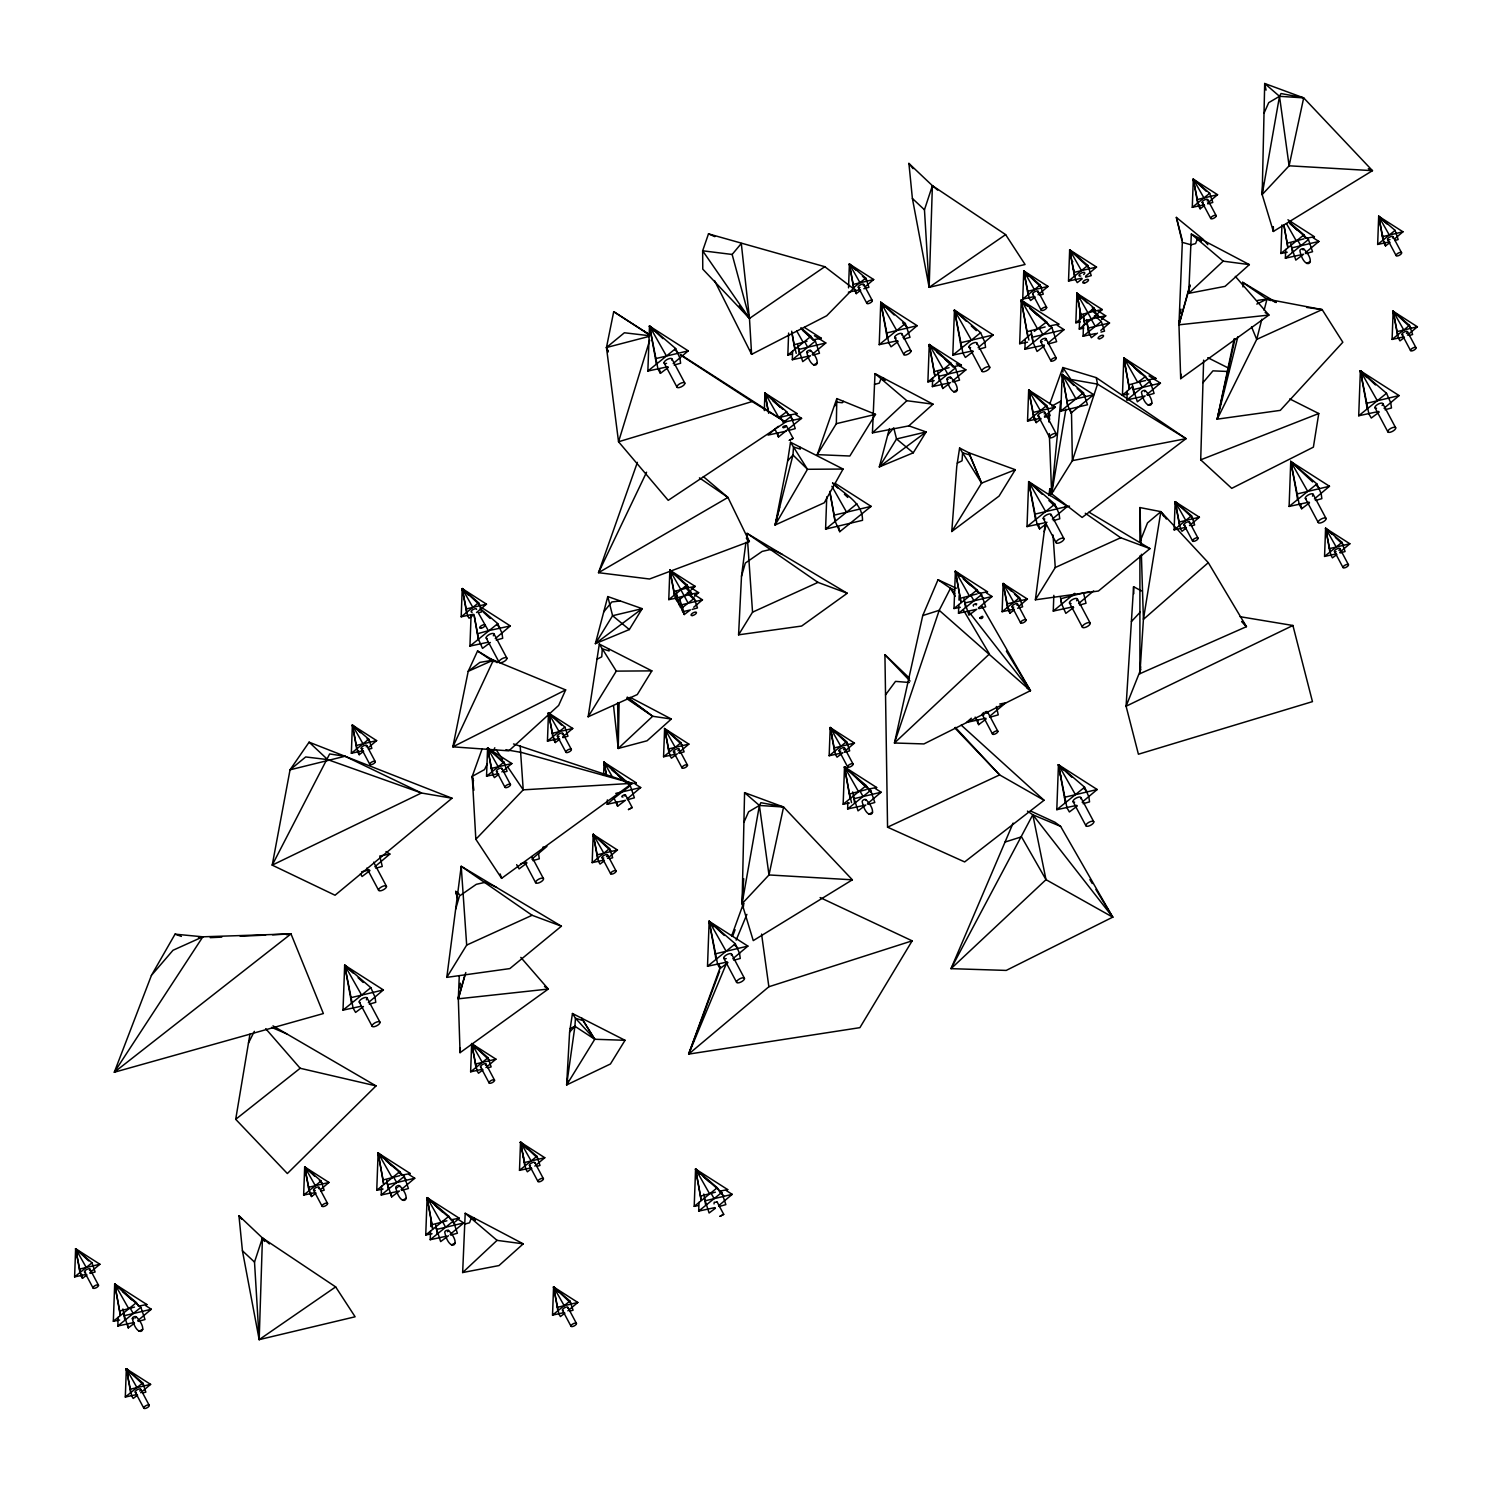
<?xml version="1.0" encoding="UTF-8"?>
<svg xmlns="http://www.w3.org/2000/svg" width="1492" height="1492" viewBox="0 0 1492 1492"><rect width="100%" height="100%" fill="white"/><g stroke="black" fill="none" stroke-linecap="round" stroke-linejoin="round"><path stroke-width="1.5" d="M1139.907 555.882L1139.907 673.694L1246.454 626.659L1208.296 562.67L1160.869 511.644L1139.907 507.56L1139.907 542.006L1147.497 522.909L1160.869 511.644L1166.39 519.067M630.09 697.323L671.325 719.032L647.062 740.778L618.247 748.443L619.105 702.713M817.262 454.631L836.341 423.672L836.825 398.606L875.506 414.347L849.843 456.011L817.262 454.631L836.825 398.606M743.911 822.334L748.611 811.797L759.391 805.456L783.58 807.023L768.995 874.946L742.065 903.723L744.583 792.644L783.58 807.023L852.361 879.814L753.255 940.613L742.065 903.723L743.706 878.657M1264.022 113.187L1268.722 102.65L1279.502 96.309L1303.691 97.875L1289.107 165.799L1262.176 194.575L1264.694 83.496L1303.691 97.875L1372.472 170.666L1273.366 231.446L1262.176 194.575L1262.922 183.18M1289.741 398.923L1318.76 413.526L1313.389 447.152L1231.739 488.35L1200.706 459.834L1203.634 360.15M259.179 1339.63L262.443 1237.968L238.944 1215.719L242.431 1250.781L259.179 1339.63L355.115 1316.783L335.663 1286.906L262.443 1237.968L254.517 1262.083L259.179 1339.63L335.663 1286.906M929.143 287.341L932.388 185.661L908.908 163.411L912.395 198.473L929.143 287.341L1025.079 264.494L1005.627 234.617L932.388 185.661L924.462 209.794L929.143 287.341L1005.627 234.617M86.517 1274.336L74.6 1276.891L75.626 1248.711L99.908 1264.246L89.949 1272.62M119.64 1320.047L113.336 1321.259L114.698 1283.959L146.85 1304.53L145.619 1305.593L151.326 1309.249L137.73 1320.681M134.094 1322.49L117.831 1325.996L118.148 1317.212M137.227 1394.461L125.309 1397.016L126.335 1368.835L150.617 1384.371L140.658 1392.745M315.558 1192.537L303.641 1195.092L304.685 1166.912L328.949 1182.447L320.575 1189.553M363.246 750.7L351.347 753.255L352.373 725.075L376.637 740.61L368.263 747.716M361.045 1006.279L343.011 1010.121L344.671 965.156L383.388 989.942L368.337 1002.643M383.052 1189.049L376.749 1190.28L378.11 1152.962L410.263 1173.533L409.032 1174.596L414.739 1178.251L401.143 1189.683M387.006 1182.541L391.65 1196.901L399.464 1191.026L381.225 1194.999L381.56 1186.215M432.046 1233.753L425.742 1234.966L427.104 1197.666L459.238 1218.218L455.172 1221.78M446.5 1236.197L430.218 1239.703L430.535 1230.919M430.703 1226.536L430.871 1222.134M473.095 614.238L461.196 616.793L462.222 588.613L486.485 604.148L476.526 612.522M487.977 642.25L469.943 646.092L471.099 614.629M482.531 1069.242L470.633 1071.797L471.659 1043.617L495.922 1059.152L485.963 1067.526M498.459 773.639L486.541 776.194L487.586 748.014L511.849 763.55L501.89 771.923M531.413 1167.807L519.496 1170.362L520.522 1142.182L544.785 1157.717L534.845 1166.091M559.351 738.54L547.452 741.095L548.478 712.934L572.742 728.45L562.782 736.824M564.442 1312.55L552.525 1315.105L553.569 1286.943L577.833 1302.46L567.874 1310.834M604.092 860.082L592.175 862.637L593.201 834.457L617.464 849.992L607.524 858.366M603.589 775.411L604.073 762.244L636.226 782.815L634.995 783.897L640.702 787.552L627.106 798.966M627.666 799.693L634.38 797.81L630.277 785.65L614.107 798.257L617.613 806.184L625.428 800.327L607.188 804.281L607.356 799.898M667.856 366.734L647.864 371.042L649.505 326.077L688.241 350.862L673.19 363.544M675.988 596.688L676.995 601.108L675.41 598.329L668.77 599.616L669.852 570.168L695.216 586.393L691.113 589.974M675.484 754.206L663.567 756.761L664.611 728.581L688.875 744.116L678.916 752.49M698.405 1205.555L694.209 1206.357L695.57 1169.057L727.704 1189.609L726.473 1190.691L732.199 1194.346L718.585 1205.778M727.499 961.948L707.506 966.275L709.148 921.31L747.884 946.096L732.833 958.778M714.948 1207.588L698.685 1211.094L699.002 1202.31M764.314 410.598L764.948 393.049L797.101 413.601L795.87 414.683L801.577 418.338L778.488 436.988L774.982 429.043L778.32 426.358M792.028 354.182L787.832 355.003L788.634 333.052M798.089 347.263L802.733 361.624L810.548 355.749L792.308 359.721L792.625 350.937M832.648 482.886C843.782 494.038 862.712 502.058 862.525 520.316L825.58 529.119L826.755 496.855M844.621 752.266L849.694 750.849L846.598 741.655L830.205 727.555L835.52 754.504L837.049 757.171L842.943 752.733L829.16 755.735L830.205 727.555L854.468 743.091L844.509 751.464M848.538 287.863L849.396 264.028L873.678 279.545L865.304 286.65M849.452 803.032L843.148 804.244L844.509 766.925L876.643 787.496L875.412 788.578L881.138 792.233L867.523 803.647M853.405 796.504L858.049 810.865L865.864 805.009L847.624 808.962L847.866 802.379M897.643 340.698L879.217 344.652L880.765 302.391L917.17 325.685L903.033 337.621M934.197 380.647L927.893 381.877L929.255 344.559L961.389 365.13L960.177 366.193M950.609 382.623L932.369 386.596L932.687 377.812M972.803 350.844L952.81 355.152L954.451 310.187L993.187 334.973L978.137 347.673M960.326 607.319L954.022 608.531L955.384 571.231L987.518 591.802L986.305 592.865L992.012 596.52L978.416 607.953M964.28 600.81L968.923 615.17L976.738 609.295L958.498 613.268L958.815 604.484M958.983 600.101L959.151 595.7M1014.038 609.146L1002.12 611.701L1003.146 583.521L1027.41 599.057L1019.036 606.144M1027.522 342.19L1019.67 343.701L1021.255 300.116L1058.798 324.137L1057.362 325.405L1064.038 329.657L1047.813 343.272M1034.646 296.516L1022.729 299.071L1023.773 270.91L1048.037 286.427L1038.078 294.801M1044.288 345.044L1024.892 349.221L1025.228 340.045M1040.651 418.226L1027.54 421.042L1028.678 390.046L1055.366 407.13L1044.419 416.343M1047.011 522.293L1027.018 526.601L1028.659 481.636L1067.395 506.422L1052.345 519.104M1073.27 606.759L1053.259 611.067L1053.837 595.345M1060.812 411.102L1062.155 374.473L1093.711 394.671L1071.051 412.967L1067.619 405.19L1062.155 374.473L1083.472 392.806L1087.5 404.742L1060.812 411.102L1083.472 392.806M1081.719 278.202L1068.514 281.037L1069.671 249.854L1096.527 267.049L1085.505 276.318M1076.795 805.363L1056.802 809.671L1058.443 764.725L1097.179 789.51L1082.129 802.192M1080.264 321.918L1075.844 322.776L1076.926 293.346L1102.29 309.571L1098.187 313.134M1083.696 328.184L1079.276 329.042L1079.854 313.189M1095.538 333.555L1083.099 336.222L1083.509 324.902M1128.754 393.944L1122.45 395.156L1123.812 357.856L1155.946 378.427L1154.715 379.49M1132.708 387.435L1137.352 401.796L1145.166 395.921L1126.926 399.893L1127.243 391.109M1186.028 527.291L1174.129 529.846L1175.155 501.685L1199.419 517.22L1189.46 525.576M1204.175 204.796L1192.276 207.351L1193.302 179.171L1217.565 194.706L1207.606 203.08M1287.204 252.241L1280.901 253.472L1281.945 224.938M1291.158 245.732L1295.802 260.093L1303.616 254.218L1285.377 258.191L1285.694 249.406M1309.099 502.133L1289.107 506.441L1290.748 461.476L1329.484 486.261L1314.433 498.943M1336.478 553.868L1324.56 556.423L1325.586 528.243L1349.868 543.778L1339.909 552.152M1378.72 411.456L1358.708 415.764L1360.368 370.799L1399.086 395.585L1384.054 408.267M1389.574 241.89L1377.657 244.446L1378.683 216.284L1402.965 231.801L1394.572 238.906M1404.009 336.856L1392.092 339.411L1393.136 311.25L1417.4 326.785L1407.441 335.14M520.801 957.398L548.291 989.047L460.058 1052.681L458.324 998.819L459.275 975.917M1235.32 276.356L1268.909 315.054L1180.694 378.688L1178.96 324.827L1182.335 242.375L1176.367 217.403L1203.242 239.41L1207.83 244.688M462.651 1272.545L465.206 1213.276L523.244 1243.843L498.981 1265.57L462.651 1272.545L497.06 1240.374L523.244 1243.843M872.428 432.885L875.002 373.615L933.041 404.183L908.759 425.91L872.428 432.885L906.856 400.714L933.041 404.183M1188.751 293.327L1191.325 234.058L1249.363 264.625L1225.081 286.352L1188.751 293.327L1223.179 261.156L1249.363 264.625M738.577 634.827L752.546 612.168L747.063 533.371L847.251 593.275L801.652 626.043L738.577 634.827L741.505 576.248L745.907 542.398M625.036 1040.297L594.767 1039.271L566.643 1084.926L569.608 1032.091L572.462 1013.497L625.036 1040.297L610.433 1063.983L566.643 1084.926L574.924 1026.272L575.446 1018.234L572.462 1013.497M460.058 1052.681L460.319 1048.037M1180.694 378.688L1180.955 374.044M1141.361 590.888L1133.584 586.692L1126.087 706.22L1138.415 754.225L1312.456 701.632L1292.911 625.484L1240.113 616.7M951.765 531.506L956.745 466.623L959.598 448.029L968.812 452.729L1015.306 469.719L999.062 496.09L951.765 531.506L981.568 483.128L1015.306 469.719M1049.846 403.791L1062.863 367.536L1096.247 377.644L1186.047 438.667L1082.129 517.444L1051.655 493.833L1060.644 401.236L1051.823 406.104M1140.671 666.812L1139.907 673.694L1143.413 619.385L1141.38 554.241M743.24 907.882L743.799 903.369M446.798 977.372L461.215 866.293L561.402 926.196L509.854 968.588L446.798 977.372L466.679 945.089L532.103 915.286L561.402 926.196M1088.992 512.166L1149.978 548.627L1098.429 591.018L1035.373 599.803L1045.109 524.83M1048.913 495.493L1049.79 488.723L1053.538 491.316M465.802 972.542L458.324 998.819L458.902 994.362L458.324 998.819L548.291 989.047L544.487 986.492M459.778 987.667L460.375 983.191M1190.168 285.401L1178.96 324.827L1179.538 320.351L1178.96 324.827L1268.909 315.054L1265.123 312.499M1180.414 313.656L1180.993 309.198M588.165 716.794L599.318 644.078L651.873 670.878L637.289 694.563L588.165 716.794L616.289 671.12L651.873 670.878M787.664 460.86L790.518 442.247L843.073 469.048L824.274 502.767L775.15 524.997L787.664 460.86L792.979 455.023L793.502 446.985L800.365 449.129L799.731 446.947M272.98 1025.862L376.04 1085.896L287.359 1173.533L235.699 1119.317L249.947 1034.217M1096.247 377.644L1097.534 384.134L1072.375 460.636L1051.655 493.833L1065.885 409.181M742.065 903.723L759.391 805.456L760.901 802.696L782.815 806.743M1262.176 194.575L1279.502 96.309L1281.013 93.548L1302.926 97.595M649.486 334.656L613.716 311.66L606.461 347.524L618.546 441.763L668.23 500.342L785.575 422.087L680.594 354.648M1257.756 300.358L1266.95 299.109L1322.136 309.59L1342.837 342.228L1280.267 410.375L1217.211 419.159L1234.257 338.628M1261.84 319.251L1256.712 339.393L1217.211 419.159L1235.003 338.796M956.353 588.24L938.02 579.754L922.746 615.562L894.454 742.997L923.921 743.93L1030.431 690.665L981.792 605.957M843.073 469.048L807.489 469.29L775.15 524.997L779.607 507.131M1217.211 419.159L1237.875 336.763M775.15 524.997L792.979 455.023L807.489 469.29L790.518 442.247M1264.116 310.299L1267.23 298.214L1276.126 302.54M607.785 596.558L595.383 643.649L629.326 629.549L642.194 608.661L607.785 596.558L612.597 615.711L629.326 629.549M889.4 428.614L879.31 466.921L913.253 452.822L926.122 431.934L908.609 425.761M566.643 1084.926L567.837 1080.432M458.324 998.819L465.019 974.481M1178.96 324.827L1189.907 284.991M455.657 909.169L459.48 895.983L476.302 884.327L485.795 882.182L496.463 887.386M741.505 576.248L745.329 563.062L762.17 551.406L771.644 549.261L782.33 554.465M1044.232 531.6L1046.153 525.016M649.691 340.307L618.546 441.763L752.136 401.553L785.575 422.087M708.495 233.852L702.657 250.787L702.769 269.12L749.469 318.449L751.614 354.35L826.699 315.763L853.312 288.571L824.796 266.695L708.495 233.852L714.836 236.65M345.025 756.258L290.045 769.816L305.692 756.948L327.68 759.596L421.434 792.998L272.215 865.136L329.639 753.964L345.025 756.258L421.434 792.998L452.02 798.22L335.047 895.237L272.215 865.136L290.045 769.816L309.105 742.177L452.02 798.22M637.401 462.352L598.516 572.686L649.524 579.008L749.376 541.54L727.947 497.433L703.329 476.582M716.906 1202.198L714.258 1202.235L714.034 1203.913M513.509 743.948L632.198 783.337L501.61 878.34L475.836 839.287L472.237 776.381L482.196 748.667M820.115 897.569L912.153 940.837L859.896 1027.652L688.651 1054.117L720.468 966.648M731.602 936.043L743.538 903.238M912.153 940.837L768.865 986.753L688.651 1054.117L719.61 971.18M732.647 936.249L735.09 929.702M151.419 975.414L114.306 1072.244L323.372 1013.553L290.996 933.899L202.837 936.808L175.049 934.16L151.419 975.414L172.997 950.273L202.837 936.808L114.306 1072.244L290.996 933.899L272.532 934.775M1140.765 669.404L1126.087 706.22L1292.911 625.484M688.651 1054.117L726.287 963.813M736.134 940.165L746.895 914.354M1013.124 823.08L951.038 968.662L1006.223 970.415L1112.734 917.151L1060.626 826.382L1054.975 822.26L1030.506 810.958M493.964 661.702L490.98 659.11L565.654 689.919L558.642 705.436L508.847 750.849L452.859 746.839L468.208 671.325L477.571 650.978L497.153 662.653M493.442 660.061L468.208 671.325L479.865 662.411L493.442 660.061L452.859 746.839L565.654 689.919M487.362 763.606L484.564 769.555L472.237 776.381L473.841 790.275M492.957 751.726L494.822 747.753M646.577 472.218L598.516 572.686L727.947 497.433L699.431 477.869M248.474 1043.02L254.349 1031.345M938.02 579.754L950.497 588.277L939.214 610.321L894.454 742.997L989.42 653.981L963.478 610.172M1060.626 826.382L1032.8 814.763L951.038 968.662L1046.004 879.665L1032.8 814.763L1027.447 811.107M603.738 611.925L611.832 601.947L620.299 600.959M887.665 435.198L893.727 427.812L896.543 438.965L913.253 452.822M1035.373 599.803L1055.273 567.519L1120.697 537.735L1149.978 548.627M865.621 800.402C866.647 798.183 861.891 800.01 862.152 801.558C866.498 822.372 880.746 814.893 865.919 799.581M885.539 694.862L895.517 681.378L909.337 682.497M739.174 305.897L749.469 318.449L732.143 254.461L741.3 243.494L749.469 318.449L824.796 266.695M1202.981 382.661L1212.94 370.855L1228.979 371.527M569.608 1032.091L574.924 1026.272L594.767 1039.271L581.675 1018.197L594.767 1039.271L575.446 1018.234L582.309 1020.379M1131.402 621.586L1140.317 612.037M475.836 839.287L523.226 789.846L632.198 783.337L521.473 752.453L505.919 749.711M843.614 401.367L842.253 402.747L836.77 402.131L834.625 406.197M809.97 351.478C812.077 349.091 806.911 350.378 806.799 352.093C810.939 373.019 825.542 365.894 810.604 350.34M950.05 378.353C952.138 375.965 946.991 377.252 946.879 378.968C951.019 399.893 965.604 392.769 950.665 377.215M624.868 796.038C627.442 792.513 618.695 797.101 622.985 797.026M1144.606 391.65C1146.695 389.263 1141.548 390.55 1141.436 392.265C1145.576 413.191 1160.161 406.066 1145.222 390.512M1303.057 249.947C1305.146 247.56 1299.998 248.847 1299.868 250.563C1304.027 271.488 1318.611 264.364 1303.672 248.81M976.178 605.025C978.659 602.208 971.441 604.577 973.474 606.106M398.905 1186.755C400.994 1184.368 395.846 1185.655 395.734 1187.371C399.875 1208.296 414.459 1201.172 399.52 1185.618M613.566 705.996L618.247 748.443L652.675 716.272L671.325 719.032M1208.296 562.67L1143.413 619.385L1160.869 511.644L1163.853 516.53M647.864 371.042L675.671 348.569L679.904 358.136L680.613 363.246L674.142 365.055M461.196 616.793L478.615 602.712L481.711 611.907L478.335 612.858L488.35 630.706L510.32 625.931L481.282 607.337M787.832 355.003L810.902 336.353L812.935 339.878L821.327 338.255L804.319 327.363M792.308 359.721L815.378 341.071L819.481 353.25L812.767 355.133M820.096 339.318L821.327 338.255M469.943 646.092L497.768 623.637L501.983 633.186L502.692 638.296L496.239 640.105M351.347 753.255L368.766 739.174L371.862 748.369L368.487 749.32M814.445 335.7L825.803 342.974L812.207 354.406M510.32 625.931L495.269 638.613M774.982 429.043L768.063 435.086L786.303 431.113M879.217 344.652L905.364 323.54L910.008 337.323L903.928 339.038M668.77 599.616L686.991 584.901L688.577 587.68L695.216 586.393M952.81 355.152L980.617 332.697L984.851 342.246L985.559 347.356L979.088 349.165M927.893 381.877L950.963 363.227L952.996 366.752L961.389 365.13M1022.729 299.071L1040.166 284.991L1043.262 294.185L1039.887 295.136M386.018 851.578L389.878 854.058L374.846 866.74M932.369 386.596L955.458 367.946L959.543 380.124L952.847 382.008M486.541 776.194L503.979 762.114L507.075 771.308L503.699 772.259M694.545 596.222L698.648 592.66L690.833 587.662M956.391 363.787L965.883 369.848L952.269 381.281M694.657 594.842L702.471 599.84L693.705 607.244M1068.514 281.037L1087.817 265.445L1091.249 275.628L1085.635 277.195M547.452 741.095L564.871 727.033L567.967 736.209L562.894 737.626M1019.67 343.701L1030.991 334.04M1024.892 349.221L1051.86 327.438L1056.634 341.668L1048.279 343.999M1192.276 207.351L1209.695 193.27L1212.791 202.464L1207.718 203.882M825.58 529.119L856.949 503.774M1075.844 322.776L1094.065 308.079L1095.65 310.858L1102.29 309.571M835.035 483.277L871.123 506.366L839.754 531.693L834.979 520.932L830.223 494.076M1079.276 329.042L1097.497 314.327L1099.082 317.106L1105.721 315.819L1097.907 310.84M1101.618 319.4L1105.721 315.819M1083.099 336.222L1101.301 321.507L1104.546 331.112L1101.003 332.101M1099.772 316.77L1109.526 322.999L1100.779 330.422M343.011 1010.121L370.837 987.667L375.051 997.216L375.76 1002.326L369.307 1004.135M1027.54 421.042L1046.713 405.544L1050.126 415.653L1044.549 417.219M531.861 859.131L546.911 846.43L542.864 847.214M607.188 804.281L614.107 798.257M663.567 756.761L681.005 742.68L684.101 751.875L679.028 753.292M74.6 1276.891L92.019 1262.81L95.115 1272.005L90.061 1273.422M1280.901 253.472L1303.971 234.822L1306.004 238.347L1314.396 236.724L1287.932 219.79M1122.45 395.156L1132.708 386.428M1285.377 258.191L1308.465 239.559L1312.55 251.719L1305.854 253.603M592.175 862.637L609.594 848.556L612.69 857.751L609.314 858.702M1126.926 399.893L1150.015 381.243L1154.099 393.422L1147.404 395.287M1314.396 236.724L1313.165 237.806L1318.891 241.443L1305.276 252.875M1149.064 375.872L1160.44 383.146L1146.826 394.578M113.336 1321.259L136.425 1302.628L138.439 1306.153L146.85 1304.53M1027.018 526.601L1054.825 504.128L1059.059 513.696L1059.768 518.806L1053.296 520.615M117.831 1325.996L140.901 1307.346L145.004 1319.525L138.29 1321.39M954.022 608.531L977.111 589.899L979.125 593.424L987.518 591.802M1377.657 244.446L1395.095 230.383L1398.172 239.559L1394.796 240.51M958.498 613.268L981.587 594.618L985.671 606.796L978.976 608.661M303.641 1195.092L321.078 1181.011L324.174 1190.206L320.799 1191.157M829.16 755.735L846.598 741.655M470.633 1071.797L488.052 1057.716L491.148 1066.911L487.772 1067.843M1002.12 611.701L1019.54 597.621L1022.635 606.815L1017.581 608.232M125.309 1397.016L142.747 1382.935L145.843 1392.129L142.449 1393.062M376.749 1190.28L399.837 1171.63L401.852 1175.155L410.263 1173.533M381.225 1194.999L404.313 1176.349L408.416 1188.527L401.702 1190.411M1053.259 611.067L1074.799 593.312M843.148 804.244L866.218 785.594L868.251 789.119L876.643 787.496M1093.636 590.888L1078.585 603.589M847.624 808.962L870.713 790.331L874.797 802.491L868.102 804.375M1392.092 339.411L1409.53 325.349L1412.626 334.525L1409.25 335.476M1174.129 529.846L1191.548 515.784L1194.644 524.96L1191.269 525.911M971.348 718.212L966.499 722.426L985.895 718.249M707.506 966.275L735.314 943.802L739.547 953.351L740.256 958.461L733.784 960.27M1358.708 415.764L1386.534 393.291L1390.749 402.84L1391.476 407.969L1385.005 409.778M425.742 1234.966L448.831 1216.334L450.845 1219.859L459.238 1218.218M430.218 1239.703L453.307 1221.053L457.391 1233.231L450.696 1235.096M519.496 1170.362L536.915 1156.281L540.011 1165.476L536.635 1166.427M458.025 1219.3L463.732 1222.955L450.136 1234.388M1289.107 506.441L1316.914 483.967L1321.147 493.535L1321.856 498.645L1315.384 500.454M1324.56 556.423L1341.979 542.342L1345.075 551.536L1340.021 552.954M1056.802 809.671L1084.609 787.216L1088.843 796.765L1089.552 801.875L1083.08 803.684M552.525 1315.105L569.963 1301.024L573.059 1310.218L569.683 1311.17M694.209 1206.357L717.279 1187.725L719.312 1191.25L727.704 1189.609M698.685 1211.094L721.774 1192.444L725.858 1204.622L719.163 1206.487M863.831 288.721L868.904 287.303L865.808 278.127L853.592 287.639L856.24 293.626L860.66 290.306M692.176 609.426L697.473 607.934L694.228 598.329L681.49 608.288L684.25 614.536L690.404 609.911L682.646 611.757L681.378 605.267M1034.254 331.41L1046.619 321.918L1048.988 326.039L1058.798 324.137M989.438 716.496L1005.645 702.881L999.752 704.019M235.699 1119.317L300.172 1068.272L376.04 1085.896M961.221 725.131L1044.064 800.272L964.653 861.928L887.553 827.183L884.924 654.69L909.449 678.17M135.082 1318.051C138.178 1315.664 132.601 1316.224 132.322 1318.369C136.462 1339.294 151.046 1332.169 136.108 1316.615M447.488 1231.758C450.584 1229.371 445.008 1229.93 444.728 1232.075C448.868 1253 463.452 1245.876 448.514 1230.303M675.671 348.569L649.505 326.077L657.991 369.084L660.415 373.336L668.267 367.442M473.486 614.909L469.066 618.229L467.537 615.562L462.222 588.613L478.615 602.712M786.676 411.717L764.948 393.049L778.861 417.574L786.676 411.717L788.69 415.242L797.101 413.601M490.346 642.492L482.513 648.386L478.279 638.837L473.952 614.443M780.13 416.641L783.337 422.311L791.152 416.436L795.255 428.614L788.541 430.479M898.109 341.5L891.041 346.815L888.747 342.824L880.765 302.391L905.364 323.54M368.766 739.174L352.373 725.075L357.688 752.024L359.218 754.691L363.638 751.371M1035.038 297.188L1030.599 300.507L1029.088 297.84L1023.773 270.91L1040.166 284.991M973.213 351.553L965.38 357.446L962.937 353.194L954.451 310.187L980.617 332.697M1082.129 278.948L1077.243 282.622L1075.546 279.675L1069.671 249.854L1087.817 265.445M938.151 374.138L942.795 388.498L949.043 383.798M698.648 592.66L692.008 593.947L690.423 591.149L684.25 595.793L677.666 601.108L680.427 607.356M1209.695 193.27L1193.302 179.171L1198.617 206.12L1200.146 208.787L1204.566 205.448M1044.363 345.957L1037.071 351.441L1032.986 342.172L1031.83 335.737M369.923 870.619L362.071 876.513L360.449 873.678M498.832 774.311L494.412 777.63L492.882 774.963L487.586 748.014L503.979 762.114M1097.478 333.089L1091.323 337.714L1088.563 331.466L1086.959 322.477M564.871 727.033L548.478 712.934L553.793 739.883L555.322 742.531L559.742 739.211M1046.713 405.544L1028.678 390.046L1034.515 419.681L1036.213 422.609L1041.062 418.954M1145.52 376.525L1137.725 382.381L1128.773 384.899L1129.369 389.132L1123.812 357.856L1145.52 376.525L1147.553 380.05L1155.946 378.427M526.937 863.01L519.104 868.904L516.661 864.651M677.349 753.758L671.437 758.197L669.927 755.53L664.611 728.581L681.005 742.68M363.433 1006.522L355.581 1012.415L353.138 1008.163L344.671 965.156L370.837 987.667M1395.095 230.383L1378.683 216.284L1383.998 243.215L1385.527 245.882L1389.947 242.562M1054.825 504.128L1028.659 481.636L1037.145 524.643L1039.588 528.895L1045.855 524.177M604.465 860.753L600.045 864.073L598.516 861.406L593.201 834.457L609.594 848.556M92.019 1262.81L75.626 1248.711L80.941 1275.66L82.47 1278.308L86.89 1274.989M1019.54 597.621L1003.146 583.521L1008.461 610.47L1009.991 613.137L1014.411 609.799M1404.401 337.528L1399.981 340.847L1398.452 338.199L1393.136 311.25L1409.53 325.349M1073.662 607.468L1065.829 613.361L1061.595 603.812L1060.42 597.154M1186.42 527.963L1182 531.283L1180.47 528.634L1175.155 501.685L1191.548 515.784M123.594 1313.538L128.256 1327.899L134.504 1323.199M321.078 1181.011L304.685 1166.912L310 1193.861L311.53 1196.528L315.95 1193.208M482.923 1069.895L478.503 1073.233L476.974 1070.566L471.659 1043.617L488.052 1057.716M1379.13 412.165L1371.279 418.04L1368.835 413.806L1360.368 370.799L1386.534 393.291M975.171 717.111L978.677 724.646L985.988 719.163M1316.914 483.967L1290.748 461.476L1299.234 504.483L1301.658 508.735L1309.51 502.841M137.6 1395.132L133.18 1398.452L131.65 1395.785L126.335 1368.835L142.747 1382.935M735.314 943.802L709.148 921.31L717.633 964.298L720.058 968.55L727.909 962.657M1336.851 554.539L1332.431 557.859L1330.901 555.192L1325.586 528.243L1341.979 542.342M531.786 1168.478L527.366 1171.798L525.837 1169.131L520.522 1142.182L536.915 1156.281M448.458 1235.73L440.644 1241.605L436 1227.226M1077.205 806.072L1069.372 811.965L1066.929 807.713L1058.443 764.725L1084.609 787.216M564.834 1313.221L560.395 1316.541L558.866 1313.874L553.569 1286.943L569.963 1301.024M715.358 1208.296L709.11 1212.996L704.466 1198.617M784.848 427.421C790.014 423.635 779.383 427.16 783.86 427.812M1256.786 304.088L1266.95 299.109L1270.606 300.545M957.286 463.117L962.06 460.804L962.582 452.766L959.598 448.029M597.005 659.184L601.761 656.853L602.283 648.815L609.146 650.96L608.512 648.778M570.149 1028.585L574.924 1026.272M887.553 827.183L999.64 774.908L1044.064 800.272M752.546 612.168L817.97 582.384L847.251 593.275M1200.706 459.834L1318.76 413.526M397.525 1187.576L395.772 1187.595M922.746 615.562L939.214 610.321L1030.431 690.665L1006.373 651.127M1005.048 842.048L1021.516 836.825L1046.004 879.665L1112.734 917.151L1095.893 889.474M865.808 278.127L849.396 264.028L853.592 287.639L853.144 284.431L873.678 279.545M1197.498 202.781L1197.05 199.592L1217.565 194.706M656.2 363.768L655.492 358.658L688.241 350.862M796.224 353.362L794.154 344.727L807.023 341.276M799.227 353.697L798.63 349.445L825.803 342.974M1074.315 276.001L1073.811 272.458L1096.527 267.049M1027.951 294.521L1027.522 291.313L1048.037 286.427M887.069 337.826L886.397 333.033L917.17 325.685M1287.223 243.196L1283.922 225.161L1287.82 247.448L1287.223 243.196L1304.027 238.813M1292.296 252.167L1291.699 247.914L1318.891 241.443M961.146 347.897L960.438 342.787L993.187 334.973M1094.065 308.079L1076.926 293.346L1081.308 318.02L1080.842 314.681L1095.65 310.858L1092.237 307.669M1028.902 340.083L1027.056 331.709L1045.146 326.953M1382.879 239.895L1382.431 236.687L1402.965 231.801M1083.546 317.554L1084.74 324.286L1084.274 320.929L1099.082 317.106L1093.972 312.332M1032.986 342.172L1032.277 337.229L1064.038 329.657M1088.563 331.466L1088.078 328.109L1109.526 322.999M950.963 363.227L929.255 344.559L934.813 375.835L934.216 371.601L949.061 367.685M939.289 380.572L938.692 376.32L965.883 369.848M1067.619 405.19L1067.022 401.012L1093.711 394.671M1033.285 416.026L1032.8 412.501L1055.366 407.13M1133.845 393.851L1133.249 389.617L1160.44 383.146M1397.333 334.861L1396.885 331.672L1417.4 326.785M466.418 612.242L465.97 609.034L486.485 604.148M834.979 520.932L834.177 515.15L871.123 506.366M478.279 638.837L477.571 633.727L488.35 630.706M674.235 594.86L673.769 591.503L688.577 587.68L669.852 570.168L675.41 598.329M1367.064 408.491L1366.336 403.381L1399.086 395.585M676.473 594.375L677.666 601.108L677.2 597.77L692.008 593.947L686.898 589.154M679.886 599.318L681.49 608.288L681.023 604.931L702.471 599.84M1035.355 519.328L1034.646 514.218L1067.395 506.422M356.569 748.704L356.122 745.496L376.637 740.61M1179.351 525.296L1178.904 522.107L1199.419 517.22M1297.443 499.167L1296.734 494.057L1329.484 486.261M977.111 589.899L955.384 571.231L960.941 602.507L960.344 598.273L977.167 593.891M965.417 607.225L964.839 602.992L992.012 596.52M1007.342 607.151L1006.895 603.943L1027.41 599.057M552.674 736.544L552.226 733.355L572.742 728.45M491.763 771.644L491.316 768.436L511.849 763.55M1079.555 605.081L1086.008 603.272L1083.509 592.865L1060.887 598.702L1061.595 603.812M1329.782 551.872L1329.335 548.664L1349.868 543.778M668.808 752.21L668.36 749.003L688.875 744.116M615.767 793.39L640.702 787.552M375.798 868.232L382.269 866.423L379.77 856.016L389.878 854.058M834.401 751.185L833.953 747.977L854.468 743.091M989.886 717.223L998.241 714.873L996.395 706.499M532.831 860.623L539.283 858.814L538.575 853.704M597.397 858.087L596.949 854.879L617.464 849.992M851.54 802.621L849.47 793.968L866.274 789.604M854.543 802.938L853.946 798.705L881.138 792.233M1065.139 802.416L1064.43 797.306L1097.179 789.51M351.347 1002.866L350.639 997.738L383.388 989.942M715.843 959.002L715.134 953.892L747.884 946.096M475.855 1067.228L475.407 1064.038L495.922 1059.152M308.881 1190.541L308.434 1187.334L328.949 1182.447M399.837 1171.63L378.11 1152.962L383.668 1184.238L383.071 1180.004L399.893 1175.621M79.822 1272.322L79.374 1269.132L99.908 1264.246M388.144 1188.975L387.566 1184.723L414.739 1178.251M524.718 1165.812L524.27 1162.604L544.785 1157.717M136.425 1302.628L114.698 1283.959L120.255 1315.235L119.677 1311.002L134.504 1307.085M448.831 1216.334L427.104 1197.666L432.661 1228.942L432.065 1224.69L446.91 1220.792M124.75 1319.954L124.153 1315.72L151.326 1309.249M437.137 1233.66L436.559 1229.427L463.732 1222.955M717.279 1187.725L695.57 1169.057L701.128 1200.333L700.531 1196.08L715.377 1192.183M705.604 1205.051L705.007 1200.818L732.199 1194.346M130.531 1392.465L130.084 1389.257L150.617 1384.371M557.747 1310.554L557.299 1307.346L577.833 1302.46M1190.858 244.875L1195.614 243.569L1197.311 239.149L1201.489 240.753L1199.866 238.552L1201.321 240.809M874.536 384.432L879.292 383.127L880.989 378.707L885.166 380.311L883.562 378.11M464.739 1224.093L469.514 1222.787L471.192 1218.367L475.389 1219.971L473.766 1217.77L475.202 1220.027M648.815 336.483L606.461 347.524L608.195 351.832M860.287 289.635L848.37 292.19M778.861 417.574L788.69 415.242M783.337 422.311L801.577 418.338M836.341 423.672L875.506 414.347M1145.576 380.516L1137.725 382.381L1123.812 357.856L1128.773 384.899M361.605 871.794L369.512 869.911M520.615 863.719L526.545 862.301M808.105 352.466L806.836 352.317M948.166 379.341L947.066 379.36M1083.509 592.865L1089.589 591.69M629.922 784.046L636.226 782.815M133.609 1318.742L132.359 1318.592M198.473 937.61L202.837 936.808M286.408 934.719L290.996 933.899M1064.896 506.758L1069.484 506.142M210.241 937.666L221.767 937.125M240.231 936.267L265.613 935.092M852.361 879.814L768.995 874.946L759.391 805.456L744.583 792.644M648.815 335.644L624.383 332.772L606.461 347.524L608.195 351.534M732.143 254.461L702.657 250.787L749.469 318.449M1306.656 307.427L1322.136 309.59L1256.712 339.393L1251.527 326.823M1182.335 242.375L1191.287 244.875M1151.955 403.157L1148.187 405.153M969.446 454.911L962.582 452.766L981.568 483.128L968.812 452.729L981.568 483.128M175.049 934.16L181.39 936.417M955.216 596.24L950.497 588.277L954.768 590.067M271.637 1027.373L286.762 1033.9M1368.313 168.689L1372.472 170.666L1289.107 165.799L1279.502 96.309L1264.694 83.496L1266.055 90.117M1207.774 357.67L1227.841 367.759M1242.985 286.949L1242.649 282.324L1275.958 302.242M613.716 311.66L649.169 334.693L643.667 330.907M680.203 354.835L752.136 401.553M477.571 650.978L491.875 660.583M626.696 698.61L652.675 716.272L627.274 697.081M1242.649 282.324L1266.95 299.109M1085.281 513.248L1120.697 537.735M747.063 533.371L817.97 582.384M532.103 915.286L461.215 866.293L466.679 945.089M627.106 697.808L652.675 716.272M1026.832 687.831L1030.431 690.665L969.054 612.056M457.242 897.643L455.75 891.395L459.331 894.323M1191.325 234.058L1223.179 261.156M932.388 185.661L937.647 190.118M875.002 373.615L906.856 400.714M465.206 1213.276L497.06 1240.374M269.437 1243.918L262.443 1237.968L264.532 1241.437M1288.939 221.898L1303.971 234.822M1290.076 223.763L1308.465 239.559M1092.349 309.907L1097.497 314.327M1094.457 315.614L1101.301 321.507M1150.015 381.243L1123.812 357.856L1130.6 364.197M1046.619 321.918L1021.255 300.116L1027.746 336.651M1029.872 308.546L1051.86 327.438M937.069 352.149L955.458 367.946M800.887 327.736L810.902 336.353M802.025 329.583L815.378 341.071M772.781 400.639L782.796 409.256M786.135 412.128L791.152 416.436M963.217 578.821L981.587 594.618M686.991 584.901L669.852 570.168L673.769 591.503M685.276 586.729L690.423 591.149M687.383 592.436L694.228 598.329M850.067 798.22L844.509 766.925L866.218 785.594M857.341 778.843L870.713 790.331M480.312 608.643L497.768 623.637M625.801 780.913L604.073 762.244L606.461 775.654M611.907 769.853L630.277 785.65M703.385 1176.647L721.774 1192.444M385.943 1160.552L404.313 1176.349M434.937 1205.256L453.307 1221.053M122.531 1291.55L140.901 1307.346M1386.833 223.893L1378.683 216.284L1382.431 236.687M1396.885 331.672L1393.136 311.25L1411.059 327.998M1289.051 222.494L1297.518 230.421M1302.609 235.176L1306.004 238.347M1197.05 199.592L1193.302 179.171L1206.338 191.368M1366.336 403.381L1360.368 370.799L1375.512 384.955M1073.811 272.458L1069.671 249.854L1089.514 268.392M1296.734 494.057L1290.748 461.476L1312.624 481.935M1315.981 485.068L1319.357 488.22M1087.146 302.895L1076.926 293.346L1080.842 314.681M1329.335 548.664L1325.586 528.243L1332.114 534.341M1335.359 537.4L1343.509 545.009M1133.995 367.368L1140.765 373.709M1149.213 382.139L1152.029 384.768M1027.522 291.313L1023.773 270.91L1041.696 287.658M1027.783 306.214L1021.255 300.116L1027.056 331.709M1031.047 309.273L1037.574 315.371M1067.022 401.012L1062.155 374.473L1073.811 385.365M1077.131 388.48L1085.467 396.257M1178.904 522.107L1175.155 501.685L1193.078 518.433M960.438 342.787L954.451 310.187L966.238 321.209M971.273 325.927L976.327 330.646M1048.391 408.472L1028.678 390.046L1032.8 412.501M853.144 284.431L849.396 264.028L855.923 270.108M862.432 276.207L867.337 280.776M934.216 371.601L929.255 344.559L941.135 355.655M944.511 358.826L952.996 366.752M886.397 333.033L880.765 302.391L894.212 314.961M902.623 322.832L907.658 327.531M1034.646 514.218L1028.659 481.636L1042.125 494.225M1048.857 500.51L1057.268 508.38M802.752 330.366L812.935 339.878M1006.895 603.943L1003.146 583.521L1011.296 591.149M1014.56 594.189L1021.069 600.288M780.204 407.316L764.948 393.049L768.119 410.915M960.475 575.987L955.384 571.231L960.344 598.273M963.869 579.157L970.639 585.498M975.731 590.254L979.125 593.424M790.368 417.331L793.166 419.961M980.785 595.513L983.601 598.143M832.536 483.166L837.627 487.94M844.416 494.281L847.81 497.451M655.492 358.658L649.505 326.077L662.97 338.665M674.738 349.688L678.114 352.821M1064.43 797.306L1058.443 764.725L1071.909 777.295M1083.696 788.317L1087.053 791.469M689.024 594.748L695.832 601.108M833.953 747.977L830.205 727.555L848.127 744.322M849.47 793.968L844.509 766.925L868.251 789.119M868.512 789.902L871.328 792.532M682.534 745.347L664.611 728.581L668.36 749.003M480.144 605.379L462.222 588.613L465.97 609.034M483.371 612.149L490.103 618.434M496.836 624.738L500.193 627.89M614.256 771.756L604.073 762.244L606.554 775.765M617.651 774.926L626.118 782.852M552.226 733.355L548.478 712.934L561.514 725.112M715.134 953.892L709.148 921.31L724.291 935.465M734.381 944.902L737.757 948.054M596.949 854.879L593.201 834.457L611.123 851.223M491.316 768.436L487.586 748.014L505.508 764.781M356.122 745.496L352.373 725.075L360.523 732.703M367.032 738.801L370.296 741.841M700.531 1196.08L695.57 1169.057L709.129 1181.739M719.573 1192.033L723.788 1195.969M475.407 1064.038L471.659 1043.617L489.581 1060.383M353.082 973.026L344.671 965.156L350.639 997.738M358.117 977.745L363.171 982.463M538.444 1158.948L520.522 1142.182L524.27 1162.604M571.492 1303.691L553.569 1286.943L557.299 1307.346M432.065 1224.69L427.104 1197.666L442.359 1211.933M452.505 1221.948L455.321 1224.578M383.071 1180.004L378.11 1152.962L391.687 1165.644M398.457 1171.985L401.852 1175.155M403.53 1177.263L406.328 1179.874M308.434 1187.334L304.685 1166.912L314.458 1176.05M319.344 1180.638L322.608 1183.678M119.677 1311.002L114.698 1283.959L131.669 1299.812M79.374 1269.132L75.626 1248.711L88.662 1260.889M130.084 1389.257L126.335 1368.835L144.276 1385.602M912.395 198.473L924.462 209.794M309.105 742.177L327.68 759.596M242.431 1250.781L254.517 1262.083M1310.405 261.473L1306.638 263.45M957.398 389.878L953.63 391.855M817.318 363.004L813.569 364.98M793.091 438.35L789.343 440.327L793.091 438.35L786.359 425.686M872.652 812.245L868.885 814.222M632.216 807.564L628.468 809.541L632.216 807.564L625.484 794.9M723.713 1214.357L719.946 1216.353L723.713 1214.357L716.981 1201.694M455.246 1242.967L451.479 1244.962M406.253 1198.281L402.504 1200.258M142.84 1329.26L139.092 1331.256M1027.242 687.402L1030.431 690.665M884.924 654.69L910.064 681.042M954.843 727.947L999.64 774.908L955.328 727.387M1241.68 621.66L1246.454 626.659L1242.314 621.101M1381.872 219.622L1378.683 216.284L1389.183 234.804M1394.461 317.983L1393.136 311.25L1396.307 314.588M1361.692 377.588L1360.368 370.799L1366.765 377.551M1307.496 491.036L1290.748 461.476L1293.956 464.851M1079.984 296.572L1076.926 293.346L1078.194 299.836M1034.273 289.429L1023.773 270.91L1028.529 275.927M1026.496 305.636L1021.255 300.116L1037.499 328.781M1031.681 393.198L1028.678 390.046L1030.804 394.056M896.524 330.18L880.765 302.391L885.539 307.427M959.86 575.949L955.384 571.231L969.296 595.756M767.932 396.201L764.948 393.049L768.678 413.321M666.253 355.655L649.505 326.077L654.298 331.149M1075.21 794.285L1058.443 764.725L1063.236 769.779M840.705 746.093L830.205 727.555L834.961 732.591M672.911 573.394L669.852 570.168L670.71 574.495M845.386 771.401L844.509 766.925L847.493 770.077M667.782 731.938L664.611 728.581L666.719 732.553M468.563 595.308L462.222 588.613L463.098 593.107M607.058 765.396L604.073 762.244L604.95 766.72M725.895 950.87L709.148 921.31L713.941 926.364M594.096 838.952L593.201 834.457L596.371 837.814M709.483 1193.581L695.57 1169.057L700.046 1173.775M482.158 1062.136L471.659 1043.617L476.414 1048.634M526.862 1148.877L520.522 1142.182L521.417 1146.677M558.325 1291.96L553.569 1286.943L554.446 1291.419M441.017 1222.19L427.104 1197.666L431.58 1202.384M392.023 1177.505L378.11 1152.962L382.605 1157.68M315.185 1185.45L304.685 1166.912L307.856 1170.269M115.593 1288.417L114.698 1283.959L117.7 1287.111M127.678 1375.568L126.335 1368.835L129.524 1372.192M746.261 538.108L749.376 541.54M265.707 1028.678L300.172 1068.272M1394.106 315.483L1393.136 311.25L1395.915 314.57M1361.394 375.294L1360.368 370.799L1363.315 374.343M1290.748 461.476L1293.713 465.019M1079.835 296.815L1076.926 293.346L1077.951 297.766M1023.773 270.91L1027.951 275.889M1031.532 393.459L1028.678 390.046L1040.222 410.431M880.765 302.391L883.693 305.897M767.82 396.462L764.948 393.049L766.273 399.725M1058.443 764.725L1061.409 768.249M649.505 326.077L652.47 329.62M830.205 727.555L834.382 732.553M667.39 731.919L664.611 728.581L675.111 747.119M465 591.951L462.222 588.613L463.191 592.846M709.148 921.31L713.586 926.607M594.189 838.69L593.201 834.457L595.979 837.795M695.57 1169.057L699.879 1174.185M471.659 1043.617L474.437 1046.936M523.3 1145.52L520.522 1142.182L521.491 1146.416M556.348 1290.263L553.569 1286.943L564.069 1305.463M427.104 1197.666L429.976 1201.079M378.11 1152.962L380.982 1156.393M304.685 1166.912L307.464 1170.25M115.705 1288.305L114.698 1283.959L117.57 1287.372M127.808 1375.176L126.335 1368.835L129.133 1372.174M908.908 163.411L913.067 168.671M238.944 1215.719L241.723 1219.225M950.497 588.277L954.787 593.76M1032.8 814.763L1112.734 917.151M496.109 749.674L502.562 759.242M507.728 766.888L523.226 789.846L520.186 745.963M599.318 644.078L616.289 671.12M1089.869 879.59L1092.275 883.544M1393.136 311.25L1403.636 329.769M1297.443 239.764L1300.651 245.415M1286.533 223.707L1296.175 240.697M1360.368 370.799L1377.116 400.36M1194.178 183.665L1193.302 179.171L1203.802 197.69M1325.586 528.243L1336.086 546.781M1070.51 254.106L1069.671 249.854L1081.29 270.35M1138.993 381.448L1142.201 387.118M1087.892 312.705L1076.926 293.346L1079.966 299.053M1088.041 313.152L1091.323 318.952M1091.846 320.332L1095.147 326.133M1176.479 508.418L1175.155 501.685L1185.655 520.204M1039.476 328.576L1042.74 334.301M1063.031 378.856L1062.155 374.473L1075.807 398.569M955.794 316.975L954.451 310.187L971.217 339.766M1028.659 481.636L1045.426 511.215M945.499 370.053L947.644 373.821M929.255 344.559L930.262 348.923L929.255 344.559L943.168 369.102M849.396 264.028L859.896 282.548M1003.146 583.521L1013.646 602.041M970.565 594.823L973.772 600.493M805.438 343.16L807.582 346.946M796.672 330.888L803.088 342.228M831.883 486.261L846.337 511.756M859.69 790.536L862.898 796.187M844.509 766.925L858.422 791.469M680.818 589.527L669.852 570.168L670.878 574.588M680.967 589.974L688.073 602.973M612.634 777.351L604.073 762.244L605.081 766.608M549.354 717.428L548.478 712.934L558.978 731.453M472.722 607.151L462.222 588.613L464.18 592.492M595.159 838.336L593.201 834.457L603.7 852.995M488.462 752.509L487.586 748.014L498.086 766.552M710.752 1192.649L713.959 1198.318M352.373 725.075L362.873 743.613M531.021 1160.72L520.522 1142.182L522.48 1146.061M361.418 994.735L344.671 965.156L345.547 969.688M442.285 1221.258L445.493 1226.928M393.291 1176.554L396.499 1182.224M129.879 1307.552L133.086 1313.221M114.698 1283.959L128.61 1308.484M76.95 1255.443L75.626 1248.711L86.126 1267.23M128.312 1372.715L126.335 1368.835L136.835 1387.373M1393.043 236.762L1401.585 252.801A3.059 1.194 -28 0 1 1397.799 255.859A3.059 1.194 -28 0 1 1397.127 253.864A3.059 1.194 -28 0 1 1401.585 252.801M1387.579 239.503L1396.102 255.542M1407.478 331.728L1416.02 347.767A3.059 1.194 -28 0 1 1412.253 350.825A3.059 1.194 -28 0 1 1411.581 348.83A3.059 1.194 -28 0 1 1416.02 347.767M1402.014 334.469L1410.537 350.508M1382.842 403.698L1395.691 427.85A4.42 1.716 -28 0 1 1390.264 432.232A4.42 1.716 -28 0 1 1389.294 429.379A4.42 1.716 -28 0 1 1395.691 427.85M1374.971 407.633L1387.802 431.785M1207.662 199.648L1216.185 215.706A3.059 1.194 -28 0 1 1212.418 218.746A3.059 1.194 -28 0 1 1211.746 216.75A3.059 1.194 -28 0 1 1216.185 215.706M1202.179 202.39L1210.721 218.429M1313.221 494.374L1326.071 518.526A4.42 1.716 -28 0 1 1320.644 522.909A4.42 1.716 -28 0 1 1319.674 520.055A4.42 1.716 -28 0 1 1326.071 518.526M1339.947 548.739L1348.47 564.778A3.059 1.194 -28 0 1 1344.702 567.818A3.059 1.194 -28 0 1 1344.031 565.841A3.059 1.194 -28 0 1 1348.47 564.778M1334.482 551.462L1343.005 567.519M1305.351 498.309L1318.201 522.461M1189.516 522.163L1198.039 538.202A3.059 1.194 -28 0 1 1194.271 541.26A3.059 1.194 -28 0 1 1193.6 539.265A3.059 1.194 -28 0 1 1198.039 538.202M1184.033 524.904L1192.574 540.943M1038.115 291.388L1046.657 307.427A3.059 1.194 -28 0 1 1042.889 310.467A3.059 1.194 -28 0 1 1042.218 308.49A3.059 1.194 -28 0 1 1046.657 307.427M1032.651 294.129L1041.174 310.168M1045.967 338.721L1056.261 358.099A3.021 1.175 -28 0 1 1052.55 361.083A3.021 1.175 -28 0 1 1051.897 359.124A3.021 1.175 -28 0 1 1056.261 358.099M1040.577 341.426L1050.872 360.784M1044.829 412.389L1056.299 433.948A3.786 1.473 -28 0 1 1051.636 437.697A3.786 1.473 -28 0 1 1050.816 435.254A3.786 1.473 -28 0 1 1056.299 433.948M1038.078 415.764L1049.547 437.305M976.943 343.104L989.774 367.256A4.42 1.716 -28 0 1 984.347 371.639A4.42 1.716 -28 0 1 983.377 368.766A4.42 1.716 -28 0 1 989.774 367.256M969.054 347.039L981.904 371.191M1051.151 514.553L1063.983 538.705A4.42 1.716 -28 0 1 1058.555 543.088A4.42 1.716 -28 0 1 1057.604 540.216A4.42 1.716 -28 0 1 1063.983 538.705M1043.262 518.489L1056.112 542.64M1077.392 599.019L1090.223 623.171A4.42 1.716 -28 0 1 1084.796 627.554A4.42 1.716 -28 0 1 1083.845 624.682A4.42 1.716 -28 0 1 1090.223 623.171M1069.522 602.955L1082.353 627.106M901.914 333.891L910.997 350.956A4.028 1.567 -28 0 1 906.036 354.947A4.028 1.567 -28 0 1 905.159 352.336A4.028 1.567 -28 0 1 910.997 350.956M894.734 337.49L903.798 354.536M863.756 284.506L872.298 300.545A3.059 1.194 -28 0 1 868.512 303.603A3.059 1.194 -28 0 1 867.859 301.608A3.059 1.194 -28 0 1 872.298 300.545M858.292 287.247L866.815 303.286M1017.507 603.999L1026.03 620.057A3.059 1.194 -28 0 1 1022.262 623.096A3.059 1.194 -28 0 1 1021.591 621.101A3.059 1.194 -28 0 1 1026.03 620.057M1012.024 606.74L1020.565 622.779M1080.935 797.623L1093.767 821.775A4.42 1.716 -28 0 1 1088.339 826.158A4.42 1.716 -28 0 1 1087.388 823.304A4.42 1.716 -28 0 1 1093.767 821.775M1073.046 801.558L1085.896 825.71M987.573 711.945L997.868 731.304A3.021 1.175 -28 0 1 994.157 734.306A3.021 1.175 -28 0 1 993.504 732.348A3.021 1.175 -28 0 1 997.868 731.304M983.825 712.542A3.021 1.175 -28 0 0 982.165 714.481L992.478 733.989M671.978 358.994L684.828 383.146A4.42 1.716 -28 0 1 679.401 387.528A4.42 1.716 -28 0 1 678.431 384.656A4.42 1.716 -28 0 1 684.828 383.146M664.108 362.929L676.939 387.081M844.547 748.052L853.088 764.091A3.059 1.194 -28 0 1 849.321 767.13A3.059 1.194 -28 0 1 848.65 765.154A3.059 1.194 -28 0 1 853.088 764.091M839.082 750.774L847.605 766.832M678.953 749.077L687.495 765.116A3.059 1.194 -28 0 1 683.728 768.156A3.059 1.194 -28 0 1 683.056 766.179A3.059 1.194 -28 0 1 687.495 765.116M673.489 751.8L682.012 767.858M731.621 954.209L744.471 978.36A4.42 1.716 -28 0 1 739.044 982.743A4.42 1.716 -28 0 1 738.074 979.89A4.42 1.716 -28 0 1 744.471 978.36M723.751 958.144L736.6 982.296M562.838 733.411L571.361 749.45A3.059 1.194 -28 0 1 567.594 752.509A3.059 1.194 -28 0 1 566.923 750.513A3.059 1.194 -28 0 1 571.361 749.45M557.355 736.153L565.897 752.192M494.076 634.044L506.907 658.196A4.42 1.716 -28 0 1 501.498 662.579A4.42 1.716 -28 0 1 500.529 659.706A4.42 1.716 -28 0 1 506.907 658.196M607.561 854.953L616.084 870.992A3.059 1.194 -28 0 1 612.317 874.032A3.059 1.194 -28 0 1 611.645 872.055A3.059 1.194 -28 0 1 616.084 870.992M593.201 834.457L595.308 838.429M486.205 637.979L499.037 662.131M602.078 857.676L610.62 873.734M501.927 768.511L510.469 784.55A3.059 1.194 -28 0 1 506.702 787.59A3.059 1.194 -28 0 1 506.03 785.613A3.059 1.194 -28 0 1 510.469 784.55M496.463 771.233L504.986 787.291M531.73 856.576L543.498 878.713A4.42 1.716 -28 0 1 538.071 883.096A4.42 1.716 -28 0 1 537.12 880.224A4.42 1.716 -28 0 1 543.498 878.713M524.923 862.525L535.628 882.649M366.734 745.571L375.257 761.61A3.059 1.194 -28 0 1 371.489 764.65A3.059 1.194 -28 0 1 370.818 762.673A3.059 1.194 -28 0 1 375.257 761.61M361.25 748.294L369.792 764.352M486.019 1064.094L494.542 1080.152A3.059 1.194 -28 0 1 490.775 1083.192A3.059 1.194 -28 0 1 490.103 1081.196A3.059 1.194 -28 0 1 494.542 1080.152M534.882 1162.678L543.405 1178.717A3.059 1.194 -28 0 1 539.638 1181.757A3.059 1.194 -28 0 1 538.966 1179.78A3.059 1.194 -28 0 1 543.405 1178.717M373.634 862.171L386.484 886.323A4.42 1.716 -28 0 1 381.057 890.705A4.42 1.716 -28 0 1 380.087 887.852A4.42 1.716 -28 0 1 386.484 886.323M480.536 1066.836L489.078 1082.875M529.399 1165.401L537.941 1181.459M366.827 868.12L378.595 890.258M567.911 1307.421L576.453 1323.46A3.059 1.194 -28 0 1 572.686 1326.5A3.059 1.194 -28 0 1 572.014 1324.523A3.059 1.194 -28 0 1 576.453 1323.46M562.447 1310.162L570.97 1326.202M367.144 998.073L379.994 1022.225A4.42 1.716 -28 0 1 374.567 1026.608A4.42 1.716 -28 0 1 373.597 1023.736A4.42 1.716 -28 0 1 379.994 1022.225M359.274 1002.009L372.105 1026.16M319.027 1187.408L327.569 1203.447A3.059 1.194 -28 0 1 323.801 1206.487A3.059 1.194 -28 0 1 323.13 1204.51A3.059 1.194 -28 0 1 327.569 1203.447M313.562 1190.131L322.085 1206.189M89.986 1269.188L98.509 1285.246A3.059 1.194 -28 0 1 94.742 1288.286A3.059 1.194 -28 0 1 94.071 1286.291A3.059 1.194 -28 0 1 98.509 1285.246M84.522 1271.93L93.045 1287.969M140.696 1389.332L149.237 1405.371A3.059 1.194 -28 0 1 145.451 1408.411A3.059 1.194 -28 0 1 144.799 1406.415A3.059 1.194 -28 0 1 149.237 1405.371M126.335 1368.835L128.461 1372.808M135.231 1392.055L143.754 1408.094M766.944 396.965L764.948 393.049L765.956 397.394M714.5 280.552L751.614 354.35L750.532 349.818M500.156 873.958L501.61 878.34M472.237 776.381L473.524 780.82M1176.367 217.403L1182.186 239.858M455.75 891.395L457.485 898.128M1384.557 241.648L1385.527 245.882M1300.632 504.221L1301.658 508.735M1193.302 179.171L1194.271 183.404M1199.158 204.553L1200.146 208.787M1175.155 501.685L1176.629 508.026M1069.671 249.854L1070.678 254.218M1062.155 374.473L1063.199 379.005M1070.006 408.435L1071.051 412.967M1035.206 418.264L1036.213 422.609M1038.544 524.401L1039.588 528.895M954.451 310.187L955.495 314.7M1009.002 608.904L1009.991 613.137M941.788 384.134L942.795 388.498M977.67 720.3L978.677 724.646M855.27 289.392L856.24 293.626M838.728 527.254L839.754 531.693M777.481 432.624L778.488 436.988M659.389 368.841L660.415 373.336M682.217 605.696L684.25 614.536M719.032 964.056L720.058 968.55M616.606 801.838L617.613 806.184M548.478 712.934L549.951 719.275M554.334 738.316L555.322 742.531M487.586 748.014L488.555 752.248M358.229 750.457L359.218 754.691M390.643 1192.537L391.65 1196.901M310.541 1192.294L311.53 1196.528M127.249 1323.535L128.256 1327.899M75.626 1248.711L76.614 1252.944M81.501 1274.093L82.47 1278.308M1382.226 234.244L1383.121 238.739M1088.451 328.445L1089.719 334.935M1073.438 269.026L1074.277 273.278M1033.62 415.13L1034.515 419.681M1059.786 771.513L1060.681 776.027M831.529 734.306L832.405 738.782M677.126 595.923L678.841 604.577M491.558 768.231L492.882 774.963M522.741 1153.409L523.617 1157.904M1290.878 243.42L1291.699 247.914M1132.428 385.104L1133.249 389.617M1086.512 319.586L1088.078 328.109M1083.099 314.532L1084.274 320.929M1031.047 330.459L1032.277 337.229M937.871 371.825L938.692 376.32M964 598.478L964.839 602.992M829.813 491.372L834.177 515.15M797.81 344.932L798.63 349.445M791.674 331.205L794.154 344.727M852.715 791.935L853.946 798.705M679.848 598.534L681.023 604.931M676.025 591.354L677.2 597.77M703.776 1194.048L705.007 1200.818M474.381 616.345L477.571 633.727M435.72 1224.913L436.559 1229.427M386.726 1180.228L387.566 1184.723M122.904 1308.969L124.153 1315.72M791.972 333.331L794.751 348.96M761.573 934.085L768.865 986.753M1049.1 415L1049.641 419.625M1049.79 488.723L1050.275 495.661M1053.016 535.031L1055.273 567.519M1273.161 226.877L1273.366 231.446L1273.347 226.859M1048.578 415.018L1048.857 421.975M1049.305 433.557L1051.655 493.833M1139.907 507.56L1141.082 544.934M1133.584 586.692L1133.789 593.685M1071.48 411.923L1072.375 460.636L1186.047 438.667L1097.534 384.134L1070.883 379.434L1062.863 367.536L1062.901 372.123M617.651 702.583L618.247 748.443M1042.255 341.724A3.021 1.175 -28 0 1 1040.968 340.381A3.021 1.175 -28 0 1 1045.09 338.311A3.021 1.175 -28 0 1 1044.941 340.381M1080.805 276.001A3.226 1.268 -28 0 1 1079.425 274.547A3.226 1.268 -28 0 1 1083.826 272.346A3.226 1.268 -28 0 1 1083.677 274.547M896.151 338.031A4.028 1.567 -28 0 1 895.256 336.092A4.028 1.567 -28 0 1 899.974 333.425A4.028 1.567 -28 0 1 901.69 334.879M970.602 347.636A4.42 1.716 -28 0 1 969.613 345.51A4.42 1.716 -28 0 1 974.798 342.582A4.42 1.716 -28 0 1 976.682 344.186M1033.21 294.521A3.059 1.194 -28 0 1 1033.49 292.6A3.059 1.194 -28 0 1 1037.238 290.977A3.059 1.194 -28 0 1 1037.593 292.6M1039.42 416.268A3.786 1.473 -28 0 1 1038.73 414.272A3.786 1.473 -28 0 1 1043.505 411.885A3.786 1.473 -28 0 1 1044.176 413.899M1072.45 262.182A3.226 1.268 -28 0 1 1072.823 261.715M1044.81 519.067A4.42 1.716 -28 0 1 1043.841 516.959A4.42 1.716 -28 0 1 1049.007 514.031A4.42 1.716 -28 0 1 1050.89 515.635M1071.051 603.551A4.42 1.716 -28 0 1 1070.268 601.201A4.42 1.716 -28 0 1 1075.844 598.423A4.42 1.716 -28 0 1 1076.627 600.754M1074.594 802.155A4.42 1.716 -28 0 1 1073.625 800.029A4.42 1.716 -28 0 1 1078.791 797.101A4.42 1.716 -28 0 1 1080.674 798.705M726.194 958.591A4.42 1.716 -28 0 1 723.993 957.062A4.42 1.716 -28 0 1 729.178 953.761A4.42 1.716 -28 0 1 731.378 955.309M666.551 363.377A4.42 1.716 -28 0 1 664.35 361.829A4.42 1.716 -28 0 1 669.535 358.546A4.42 1.716 -28 0 1 671.736 360.076M487.007 638.539A4.42 1.716 -28 0 1 487.418 635.779A4.42 1.716 -28 0 1 492.789 633.447A4.42 1.716 -28 0 1 493.311 635.779M1306.153 498.887A4.42 1.716 -28 0 1 1306.582 496.127A4.42 1.716 -28 0 1 1311.953 493.777A4.42 1.716 -28 0 1 1312.475 496.127M1376.519 408.23A4.42 1.716 -28 0 1 1375.736 405.899A4.42 1.716 -28 0 1 1381.294 403.101A4.42 1.716 -28 0 1 1382.077 405.451M360.076 1002.568A4.42 1.716 -28 0 1 360.486 999.808A4.42 1.716 -28 0 1 365.857 997.458A4.42 1.716 -28 0 1 366.379 999.808M985.205 711.852A3.021 1.175 -28 0 1 987.051 713.139M983.862 714.948A3.021 1.175 -28 0 1 982.165 714.481M1013.739 607.058A3.059 1.194 -28 0 1 1012.303 605.827A3.059 1.194 -28 0 1 1016.22 603.607A3.059 1.194 -28 0 1 1016.966 605.211M559.071 736.451A3.059 1.194 -28 0 1 557.635 735.239A3.059 1.194 -28 0 1 561.552 733.02A3.059 1.194 -28 0 1 562.298 734.623M497.526 771.644A3.059 1.194 -28 0 1 496.855 770.189A3.059 1.194 -28 0 1 500.454 768.156A3.059 1.194 -28 0 1 501.76 769.257M840.779 751.091A3.059 1.194 -28 0 1 839.474 749.73A3.059 1.194 -28 0 1 843.67 747.623A3.059 1.194 -28 0 1 843.521 749.73M675.186 752.117A3.059 1.194 -28 0 1 673.88 750.756A3.059 1.194 -28 0 1 678.077 748.648A3.059 1.194 -28 0 1 677.928 750.756M481.095 1067.228A3.059 1.194 -28 0 1 481.394 1065.307A3.059 1.194 -28 0 1 485.124 1063.684A3.059 1.194 -28 0 1 485.478 1065.307M315.26 1190.448A3.059 1.194 -28 0 1 313.842 1189.236A3.059 1.194 -28 0 1 317.759 1187.017A3.059 1.194 -28 0 1 318.505 1188.62M530.481 1165.812A3.059 1.194 -28 0 1 531.059 1163.294A3.059 1.194 -28 0 1 534.882 1163.014M1403.095 334.879A3.059 1.194 -28 0 1 1402.704 333.089A3.059 1.194 -28 0 1 1406.769 331.317A3.059 1.194 -28 0 1 1406.452 333.406M1389.966 239.597A3.059 1.194 -28 0 1 1387.672 238.888A3.059 1.194 -28 0 1 1391.57 236.407A3.059 1.194 -28 0 1 1392.521 237.974M859.989 287.546A3.059 1.194 -28 0 1 858.553 286.333A3.059 1.194 -28 0 1 862.488 284.114A3.059 1.194 -28 0 1 863.234 285.718M1203.261 202.8A3.059 1.194 -28 0 1 1202.72 201.178A3.059 1.194 -28 0 1 1206.58 199.238A3.059 1.194 -28 0 1 1207.121 200.861M603.794 857.993A3.059 1.194 -28 0 1 602.47 856.632A3.059 1.194 -28 0 1 606.666 854.524A3.059 1.194 -28 0 1 606.517 856.632M1336.179 551.779A3.059 1.194 -28 0 1 1334.874 550.417A3.059 1.194 -28 0 1 1339.051 548.31A3.059 1.194 -28 0 1 1338.921 550.417M1185.114 525.315A3.059 1.194 -28 0 1 1184.424 523.841A3.059 1.194 -28 0 1 1188.024 521.808A3.059 1.194 -28 0 1 1189.329 522.927M472.181 612.242A3.059 1.194 -28 0 1 472.759 609.724A3.059 1.194 -28 0 1 476.582 609.445M362.966 748.611A3.059 1.194 -28 0 1 361.53 747.399A3.059 1.194 -28 0 1 365.447 745.179A3.059 1.194 -28 0 1 366.193 746.783M563.006 1310.536A3.059 1.194 -28 0 1 564.797 1307.645A3.059 1.194 -28 0 1 567.743 1308.167M136.294 1392.465A3.059 1.194 -28 0 1 135.903 1390.693A3.059 1.194 -28 0 1 139.987 1388.903A3.059 1.194 -28 0 1 139.67 1391.01M85.585 1272.34A3.059 1.194 -28 0 1 85.044 1270.718A3.059 1.194 -28 0 1 88.905 1268.778A3.059 1.194 -28 0 1 89.464 1270.401M979.834 618.024C982.967 620.579 984.757 613.119 979.834 618.024M612.597 615.711L595.383 643.649L642.194 608.661L612.597 615.711M896.543 438.965L879.31 466.921L926.122 431.934L896.543 438.965M1099.772 338.684A3.04 1.194 -28 0 0 1103.521 335.663A3.04 1.194 -28 0 0 1099.119 336.707A3.04 1.194 -28 0 0 1099.772 338.684M1084.535 283.014A3.226 1.268 -28 0 0 1088.507 279.806A3.226 1.268 -28 0 0 1083.826 280.925A3.226 1.268 -28 0 0 1084.535 283.014M692.698 615.506A3.04 1.194 -28 0 0 696.447 612.485A3.04 1.194 -28 0 0 692.046 613.548A3.04 1.194 -28 0 0 692.698 615.506M481.338 628.188A3.059 1.194 -28 0 0 485.105 625.148A3.059 1.194 -28 0 0 480.666 626.211A3.059 1.194 -28 0 0 481.338 628.188"/></g></svg>
